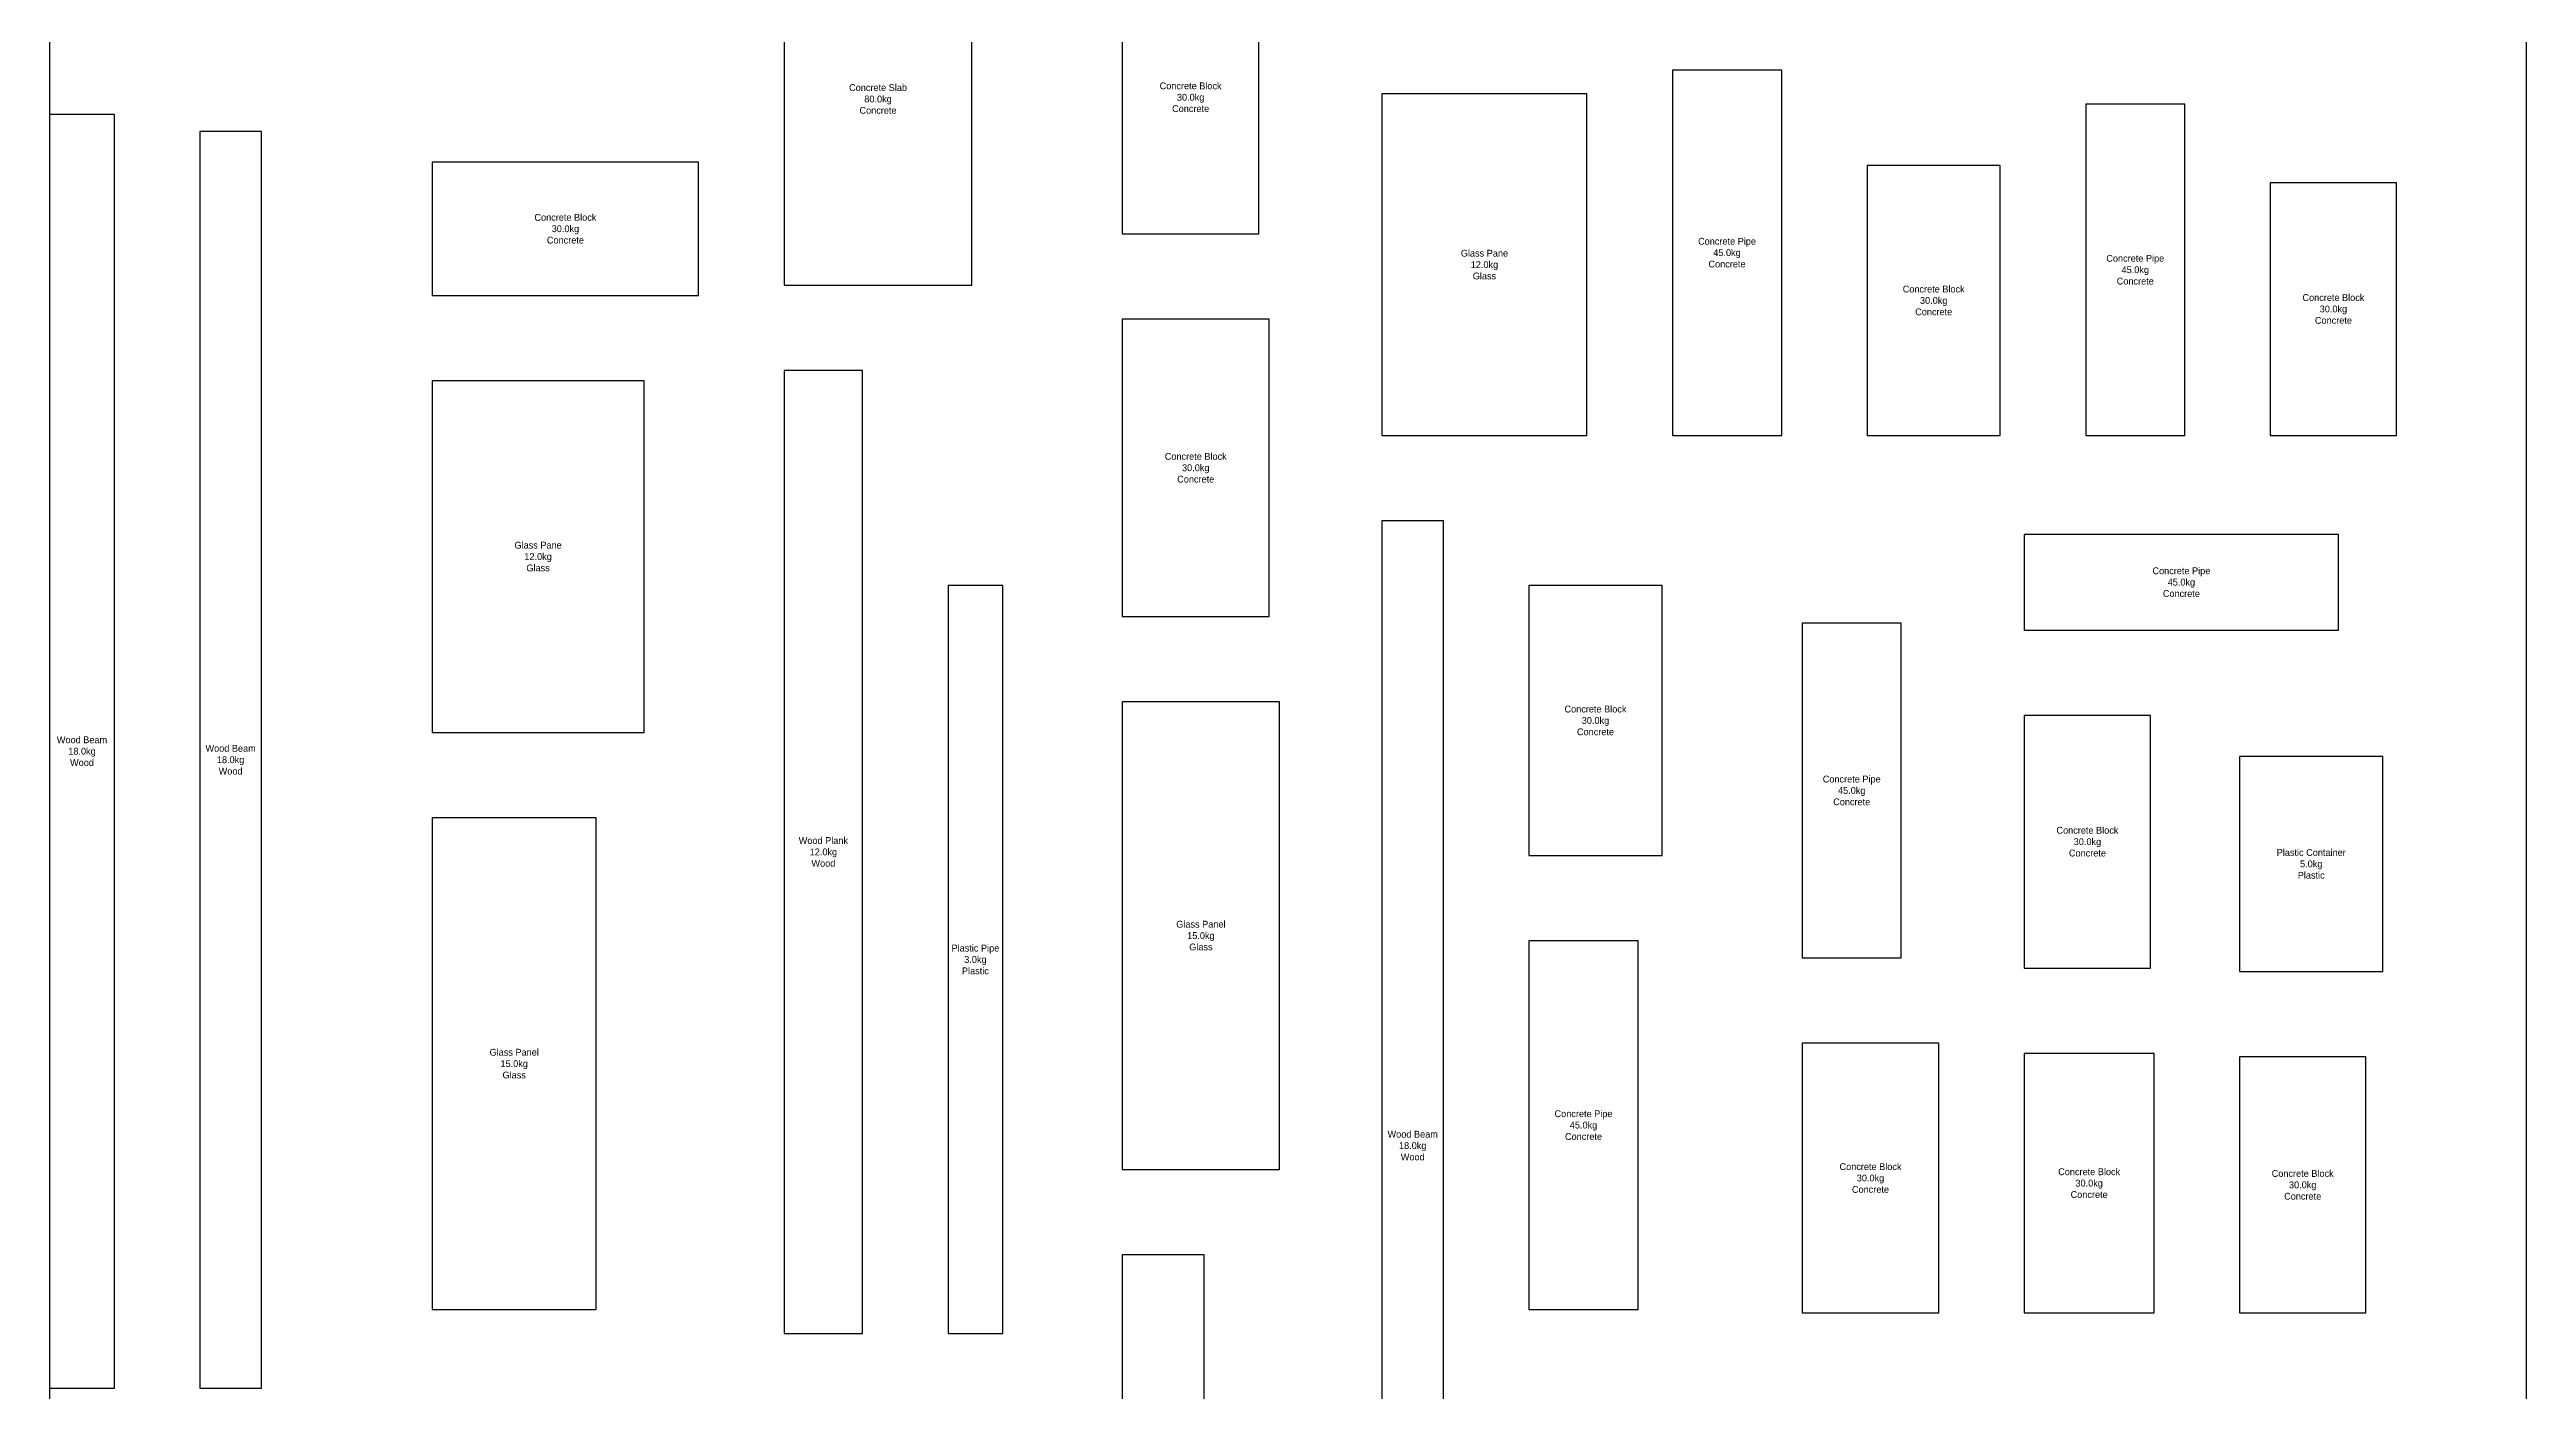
# Model space of a CAD drawing. Header units: metres. Extents: x 0 to 725, y 0 to 5950.
# Drawn here: x 0 to 725, y 3429 to 3822 of the extents above; entities that cross this region are included whole.
import ezdxf

# ---------------------------------------------------------------- set-up
doc = ezdxf.new("R2010")
doc.units = ezdxf.units.M

msp = doc.modelspace()

# ---------------------------------------------------------------- linework, layer by layer
for points in [[(0, 3000), (725, 3000), (725, 4450), (0, 4450), (0, 3000)], [(215, 3753), (270, 3753), (270, 3862), (215, 3862), (215, 3753)], [(314, 3768), (354, 3768), (354, 3848), (314, 3848), (314, 3768)], [(475, 3709), (507, 3709), (507, 3816), (475, 3816), (475, 3709)], [(390, 3709), (450, 3709), (450, 3809), (390, 3809), (390, 3709)], [(0, 3430), (19, 3430), (19, 3803), (0, 3803), (0, 3430)], [(596, 3709), (625, 3709), (625, 3806), (596, 3806), (596, 3709)], [(44, 3430), (62, 3430), (62, 3798), (44, 3798), (44, 3430)], [(112, 3750), (190, 3750), (190, 3789), (112, 3789), (112, 3750)], [(532, 3709), (571, 3709), (571, 3788), (532, 3788), (532, 3709)], [(650, 3709), (687, 3709), (687, 3783), (650, 3783), (650, 3709)], [(314, 3656), (357, 3656), (357, 3743), (314, 3743), (314, 3656)], [(215, 3446), (238, 3446), (238, 3728), (215, 3728), (215, 3446)], [(112, 3622), (174, 3622), (174, 3725), (112, 3725), (112, 3622)], [(390, 3318), (408, 3318), (408, 3684), (390, 3684), (390, 3318)], [(578, 3652), (670, 3652), (670, 3680), (578, 3680), (578, 3652)], [(263, 3446), (279, 3446), (279, 3665), (263, 3665), (263, 3446)], [(433, 3586), (472, 3586), (472, 3665), (433, 3665), (433, 3586)], [(513, 3556), (542, 3556), (542, 3654), (513, 3654), (513, 3556)], [(314, 3494), (360, 3494), (360, 3631), (314, 3631), (314, 3494)], [(578, 3553), (615, 3553), (615, 3627), (578, 3627), (578, 3553)], [(641, 3552), (683, 3552), (683, 3615), (641, 3615), (641, 3552)], [(112, 3453), (160, 3453), (160, 3597), (112, 3597), (112, 3453)], [(433, 3453), (465, 3453), (465, 3561), (433, 3561), (433, 3453)], [(513, 3452), (553, 3452), (553, 3531), (513, 3531), (513, 3452)], [(578, 3452), (616, 3452), (616, 3528), (578, 3528), (578, 3452)], [(641, 3452), (678, 3452), (678, 3527), (641, 3527), (641, 3452)], [(314, 3179), (338, 3179), (338, 3469), (314, 3469), (314, 3179)]]:
    msp.add_lwpolyline(points, close=True)

# ---------------------------------------------------------------- texts
at = {"char_height": 2, "attachment_point": 5}
for s, insert in [('Concrete Slab\\P80.0kg\\PConcrete', (242.5, 3807.5)), ('Concrete Block\\P30.0kg\\PConcrete', (334, 3808)), ('Concrete Block\\P30.0kg\\PConcrete', (151, 3769.5)), ('Glass Pane\\P12.0kg\\PGlass', (420, 3759)), ('Concrete Pipe\\P45.0kg\\PConcrete', (491, 3762.5)), ('Concrete Pipe\\P45.0kg\\PConcrete', (610.5, 3757.5)), ('Concrete Block\\P30.0kg\\PConcrete', (551.5, 3748.5)), ('Concrete Block\\P30.0kg\\PConcrete', (668.5, 3746)), ('Concrete Block\\P30.0kg\\PConcrete', (335.5, 3699.5)), ('Glass Pane\\P12.0kg\\PGlass', (143, 3673.5)), ('Concrete Pipe\\P45.0kg\\PConcrete', (624, 3666)), ('Concrete Block\\P30.0kg\\PConcrete', (452.5, 3625.5)), ('Wood Beam\\P18.0kg\\PWood', (9.5, 3616.5)), ('Wood Beam\\P18.0kg\\PWood', (53, 3614)), ('Concrete Pipe\\P45.0kg\\PConcrete', (527.5, 3605)), ('Wood Plank\\P12.0kg\\PWood', (226.5, 3587)), ('Concrete Block\\P30.0kg\\PConcrete', (596.5, 3590)), ('Plastic Container\\P5.0kg\\PPlastic', (662, 3583.5)), ('Plastic Pipe\\P3.0kg\\PPlastic', (271, 3555.5)), ('Glass Panel\\P15.0kg\\PGlass', (337, 3562.5)), ('Glass Panel\\P15.0kg\\PGlass', (136, 3525)), ('Concrete Pipe\\P45.0kg\\PConcrete', (449, 3507)), ('Wood Beam\\P18.0kg\\PWood', (399, 3501)), ('Concrete Block\\P30.0kg\\PConcrete', (533, 3491.5)), ('Concrete Block\\P30.0kg\\PConcrete', (597, 3490)), ('Concrete Block\\P30.0kg\\PConcrete', (659.5, 3489.5))]:
    msp.add_mtext(s, dxfattribs=dict(at, insert=insert))

doc.saveas('drawing.dxf')
